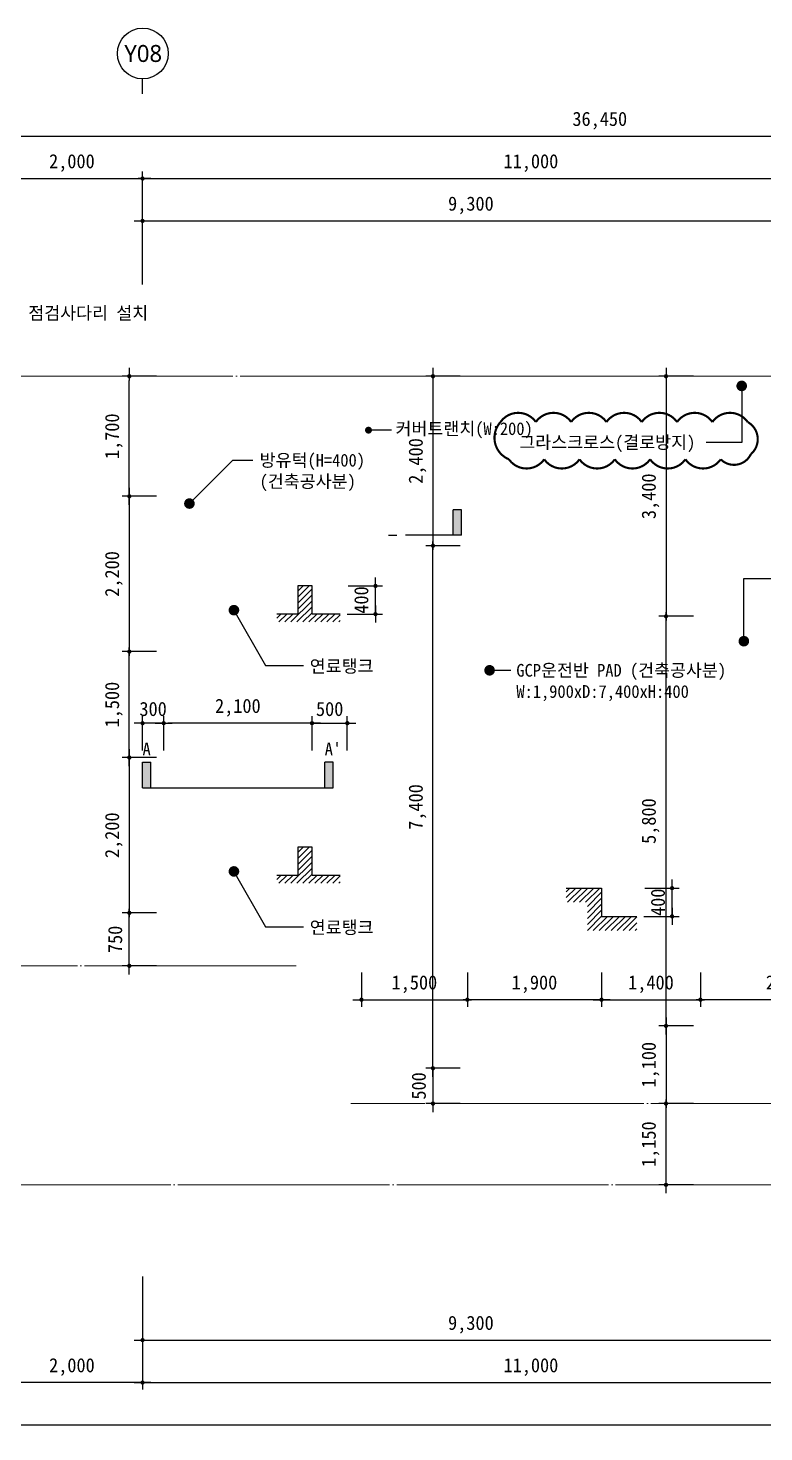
# Model space of a CAD drawing. Header units: inches. Extents: x 2004 to 150234, y 6875187 to 6994525.
# Drawn here: x 66238 to 76659, y 6974645 to 6994525 of the extents above; entities that cross this region are included whole.
import ezdxf
from ezdxf.enums import TextEntityAlignment as Align

# ---------------------------------------------------------------- set-up
doc = ezdxf.new("R2010")
doc.units = ezdxf.units.IN
doc.header["$MEASUREMENT"] = 0
doc.linetypes.add('CEN', pattern=[62, 60, -1, 0, -1])
doc.layers.get('0').update_dxf_attribs({"linetype": 'CONTINUOUS'})
for name, color, linetype, lineweight in [('A-AXIS-BUBL', 7, 'CONTINUOUS', 25), ('A-AXIS-LINE', 1, 'CEN', 15), ('A-DIMS', 7, 'CONTINUOUS', 25), ('A-MKXS-LEAD', 7, 'CONTINUOUS', 25), ('A-MKXS-MAK1', 3, 'CONTINUOUS', 25), ('A-XXXX-HATC', 8, 'CONTINUOUS', 18), ('A-XXXX-SYMB', 7, 'CONTINUOUS', 25), ('A-XXXX-TXT2', 3, 'CONTINUOUS', 25), ('REV-202205', 20, 'CONTINUOUS', 25)]:
    doc.layers.add(name, color=color, linetype=linetype, lineweight=lineweight)
doc.styles.add('HY울릉도L', font='H2GTRE.TTF')
doc.styles.add('돋움체', font='')
doc.styles.add('맑은고딕', font='malgun.ttf')
doc.styles.get('돋움체').set_extended_font_data('DotumChe')
doc.dimstyles.new('CDIM', dxfattribs={"dimtxt": 2, "dimasz": 0.6, "dimexe": 1, "dimexo": 1, "dimgap": 1, "dimtad": 1, "dimdec": 0, "dimrnd": 0.5, "dimzin": 0, "dimdsep": 32, "dimlunit": 6, "dimtxsty": 'HY울릉도L', "dimblk1": '_CIDOT', "dimblk2": '_CIDOT', "dimsah": 1, "dimcen": 4.5, "dimclrd": 2, "dimclre": 2, "dimclrt": 7, "dimadec": 0, "dimazin": 0, "dimtfac": 1, "dimtdec": 0, "dimtix": 1, "dimtmove": 2, "dimatfit": 1, "dimldrblk": '_CIDOT', "dimfxl": 1, "dimtolj": 1, "dimtzin": 0, "dimlwd": -1, "dimarcsym": 0})

# ---------------------------------------------------------------- blocks, each defined once
blk = doc.blocks.new('_CIDOT')
at = {"color": 0, "linetype": 'ByBlock'}
blk.add_line((2, 0), (-1, 0), dxfattribs=at)
at = {"color": 0, "linetype": 'ByBlock', "const_width": 0.5}
blk.add_lwpolyline([(-0.25, 0, 1), (0.25, 0, 1)], format="xyb", close=True, dxfattribs=at)
blk = doc.blocks.new('*D34')
at = {"layer": 'A-DIMS', "lineweight": -2, "transparency": 16777216}
for p, q in [((56109, 6990895), (56109, 6993095)), ((92559, 6990895), (92559, 6993095))]:
    blk.add_line(p, q, dxfattribs=at)
at = {"layer": 'A-DIMS', "transparency": 16777216}
blk.add_line((56169, 6992995), (92499, 6992995), dxfattribs=at)
at = {"layer": 'A-DIMS', "transparency": 16777216, "xscale": 60, "yscale": 60, "zscale": 60, "rotation": 180}
blk.add_blockref('_CIDOT', (56109, 6992995), dxfattribs=at)
at = {"layer": 'A-DIMS', "transparency": 16777216, "xscale": 60, "yscale": 60, "zscale": 60}
blk.add_blockref('_CIDOT', (92559, 6992995), dxfattribs=at)
at = {"layer": 'A-DIMS', "color": 3, "transparency": 16777216, "insert": (74334, 6993214), "char_height": 200, "attachment_point": 5, "style": '돋움체'}
blk.add_mtext('\\A1;36,450', dxfattribs=at)
blk = doc.blocks.new('*D35')
at = {"layer": 'A-DIMS', "lineweight": -2, "transparency": 16777216}
for p, q in [((65859, 6990895), (65859, 6992495)), ((67859, 6990895), (67859, 6992495))]:
    blk.add_line(p, q, dxfattribs=at)
at = {"layer": 'A-DIMS', "transparency": 16777216}
blk.add_line((65919, 6992395), (67799, 6992395), dxfattribs=at)
at = {"layer": 'A-DIMS', "transparency": 16777216, "xscale": 60, "yscale": 60, "zscale": 60, "rotation": 180}
blk.add_blockref('_CIDOT', (65859, 6992395), dxfattribs=at)
at = {"layer": 'A-DIMS', "transparency": 16777216, "xscale": 60, "yscale": 60, "zscale": 60}
blk.add_blockref('_CIDOT', (67859, 6992395), dxfattribs=at)
at = {"layer": 'A-DIMS', "color": 3, "transparency": 16777216, "insert": (66859, 6992614), "char_height": 200, "attachment_point": 5, "style": '돋움체'}
blk.add_mtext('\\A1;2,000', dxfattribs=at)
blk = doc.blocks.new('*D29')
at = {"layer": 'A-DIMS', "lineweight": -2, "transparency": 16777216}
for p, q in [((67859, 6990895), (67859, 6991895)), ((77159, 6990895), (77159, 6991895))]:
    blk.add_line(p, q, dxfattribs=at)
at = {"layer": 'A-DIMS', "transparency": 16777216}
blk.add_line((67919, 6991795), (77099, 6991795), dxfattribs=at)
at = {"layer": 'A-DIMS', "transparency": 16777216, "xscale": 60, "yscale": 60, "zscale": 60, "rotation": 180}
blk.add_blockref('_CIDOT', (67859, 6991795), dxfattribs=at)
at = {"layer": 'A-DIMS', "transparency": 16777216, "xscale": 60, "yscale": 60, "zscale": 60}
blk.add_blockref('_CIDOT', (77159, 6991795), dxfattribs=at)
at = {"layer": 'A-DIMS', "color": 3, "transparency": 16777216, "insert": (72509, 6992014), "char_height": 200, "attachment_point": 5, "style": '돋움체'}
blk.add_mtext('\\A1;9,300', dxfattribs=at)
blk = doc.blocks.new('*D50')
at = {"layer": 'A-DIMS', "lineweight": -2, "transparency": 16777216}
for p, q in [((75659, 6986195), (75172, 6986195)), ((75659, 6980395), (75172, 6980395))]:
    blk.add_line(p, q, dxfattribs=at)
at = {"layer": 'A-DIMS', "transparency": 16777216}
blk.add_line((75272, 6980455), (75272, 6986135), dxfattribs=at)
at = {"layer": 'A-DIMS', "transparency": 16777216, "xscale": 60, "yscale": 60, "zscale": 60}
for p, rotation in [((75272, 6986195), 90), ((75272, 6980395), 270)]:
    blk.add_blockref('_CIDOT', p, dxfattribs=dict(at, rotation=rotation))
at = {"layer": 'A-DIMS', "color": 3, "transparency": 16777216, "insert": (75053, 6983295), "char_height": 200, "attachment_point": 5, "rotation": 90, "style": '돋움체'}
blk.add_mtext('\\A1;5,800', dxfattribs=at)
blk = doc.blocks.new('*D51')
at = {"layer": 'A-DIMS', "lineweight": -2, "transparency": 16777216}
for p, q in [((75659, 6989595), (75172, 6989595)), ((75659, 6986195), (75172, 6986195))]:
    blk.add_line(p, q, dxfattribs=at)
at = {"layer": 'A-DIMS', "transparency": 16777216}
blk.add_line((75272, 6989535), (75272, 6986255), dxfattribs=at)
at = {"layer": 'A-DIMS', "transparency": 16777216, "xscale": 60, "yscale": 60, "zscale": 60}
for p, rotation in [((75272, 6989595), 90), ((75272, 6986195), 270)]:
    blk.add_blockref('_CIDOT', p, dxfattribs=dict(at, rotation=rotation))
at = {"layer": 'A-DIMS', "color": 3, "transparency": 16777216, "insert": (75053, 6987895), "char_height": 200, "attachment_point": 5, "rotation": 90, "style": '돋움체'}
blk.add_mtext('\\A1;3,400', dxfattribs=at)
blk = doc.blocks.new('*D52')
at = {"layer": 'A-DIMS', "lineweight": -2, "transparency": 16777216}
for p, q in [((72359, 6987195), (71872, 6987195)), ((72359, 6979795), (71872, 6979795))]:
    blk.add_line(p, q, dxfattribs=at)
at = {"layer": 'A-DIMS', "transparency": 16777216}
blk.add_line((71972, 6979855), (71972, 6987135), dxfattribs=at)
at = {"layer": 'A-DIMS', "transparency": 16777216, "xscale": 60, "yscale": 60, "zscale": 60}
for p, rotation in [((71972, 6987195), 90), ((71972, 6979795), 270)]:
    blk.add_blockref('_CIDOT', p, dxfattribs=dict(at, rotation=rotation))
at = {"layer": 'A-DIMS', "color": 3, "transparency": 16777216, "insert": (71753, 6983495), "char_height": 200, "attachment_point": 5, "rotation": 90, "style": '돋움체'}
blk.add_mtext('\\A1;7,400', dxfattribs=at)
blk = doc.blocks.new('*D53')
at = {"layer": 'A-DIMS', "lineweight": -2, "transparency": 16777216}
for p, q in [((72359, 6989595), (71872, 6989595)), ((72359, 6987195), (71872, 6987195))]:
    blk.add_line(p, q, dxfattribs=at)
at = {"layer": 'A-DIMS', "transparency": 16777216}
blk.add_line((71972, 6989535), (71972, 6987255), dxfattribs=at)
at = {"layer": 'A-DIMS', "transparency": 16777216, "xscale": 60, "yscale": 60, "zscale": 60}
for p, rotation in [((71972, 6989595), 90), ((71972, 6987195), 270)]:
    blk.add_blockref('_CIDOT', p, dxfattribs=dict(at, rotation=rotation))
at = {"layer": 'A-DIMS', "color": 3, "transparency": 16777216, "insert": (71753, 6988395), "char_height": 200, "attachment_point": 5, "rotation": 90, "style": '돋움체'}
blk.add_mtext('\\A1;2,400', dxfattribs=at)
blk = doc.blocks.new('*D54')
at = {"layer": 'A-DIMS', "transparency": 16777216}
for p, q in [((71972, 6979855), (71972, 6979915)), ((71972, 6979795), (71972, 6979295)), ((71972, 6979235), (71972, 6979175))]:
    blk.add_line(p, q, dxfattribs=at)
at = {"layer": 'A-DIMS', "lineweight": -2, "transparency": 16777216}
for p, q in [((72359, 6979795), (71872, 6979795)), ((72359, 6979295), (71872, 6979295))]:
    blk.add_line(p, q, dxfattribs=at)
at = {"layer": 'A-DIMS', "transparency": 16777216, "xscale": 60, "yscale": 60, "zscale": 60}
for p, rotation in [((71972, 6979795), 270), ((71972, 6979295), 90)]:
    blk.add_blockref('_CIDOT', p, dxfattribs=dict(at, rotation=rotation))
at = {"layer": 'A-DIMS', "color": 3, "transparency": 16777216, "insert": (71772, 6979545), "char_height": 200, "attachment_point": 5, "rotation": 90, "style": '돋움체'}
blk.add_mtext('\\A1;500', dxfattribs=at)
blk = doc.blocks.new('*D55')
at = {"layer": 'A-DIMS', "lineweight": -2, "transparency": 16777216}
for p, q in [((75659, 6980395), (75172, 6980395)), ((75659, 6979295), (75172, 6979295))]:
    blk.add_line(p, q, dxfattribs=at)
at = {"layer": 'A-DIMS', "transparency": 16777216}
blk.add_line((75272, 6980335), (75272, 6979355), dxfattribs=at)
at = {"layer": 'A-DIMS', "transparency": 16777216, "xscale": 60, "yscale": 60, "zscale": 60}
for p, rotation in [((75272, 6980395), 90), ((75272, 6979295), 270)]:
    blk.add_blockref('_CIDOT', p, dxfattribs=dict(at, rotation=rotation))
at = {"layer": 'A-DIMS', "color": 3, "transparency": 16777216, "insert": (75053, 6979845), "char_height": 200, "attachment_point": 5, "rotation": 90, "style": '돋움체'}
blk.add_mtext('\\A1;1,100', dxfattribs=at)
blk = doc.blocks.new('*D65')
at = {"layer": 'A-DIMS', "lineweight": -2, "transparency": 16777216}
for p, q in [((75759, 6981152), (75759, 6980666)), ((78259, 6981152), (78259, 6980666))]:
    blk.add_line(p, q, dxfattribs=at)
at = {"layer": 'A-DIMS', "transparency": 16777216}
blk.add_line((78199, 6980766), (75819, 6980766), dxfattribs=at)
at = {"layer": 'A-DIMS', "transparency": 16777216, "xscale": 60, "yscale": 60, "zscale": 60, "rotation": 180}
blk.add_blockref('_CIDOT', (75759, 6980766), dxfattribs=at)
at = {"layer": 'A-DIMS', "transparency": 16777216, "xscale": 60, "yscale": 60, "zscale": 60}
blk.add_blockref('_CIDOT', (78259, 6980766), dxfattribs=at)
at = {"layer": 'A-DIMS', "color": 3, "transparency": 16777216, "insert": (77009, 6980985), "char_height": 200, "attachment_point": 5, "style": '돋움체'}
blk.add_mtext('\\A1;2,500', dxfattribs=at)
blk = doc.blocks.new('*D72')
at = {"layer": 'A-DIMS', "transparency": 16777216}
for p, q in [((70199, 6984682), (70139, 6984682)), ((70259, 6984682), (70759, 6984682)), ((70819, 6984682), (70879, 6984682))]:
    blk.add_line(p, q, dxfattribs=at)
at = {"layer": 'A-DIMS', "lineweight": -2, "transparency": 16777216}
for p, q in [((70259, 6984295), (70259, 6984782)), ((70759, 6984295), (70759, 6984782))]:
    blk.add_line(p, q, dxfattribs=at)
at = {"layer": 'A-DIMS', "transparency": 16777216, "xscale": 60, "yscale": 60, "zscale": 60}
blk.add_blockref('_CIDOT', (70259, 6984682), dxfattribs=at)
at = {"layer": 'A-DIMS', "transparency": 16777216, "xscale": 60, "yscale": 60, "zscale": 60, "rotation": 180}
blk.add_blockref('_CIDOT', (70759, 6984682), dxfattribs=at)
at = {"layer": 'A-DIMS', "color": 3, "transparency": 16777216, "insert": (70509, 6984882), "char_height": 200, "attachment_point": 5, "style": '돋움체'}
blk.add_mtext('\\A1;500', dxfattribs=at)
blk = doc.blocks.new('*D73')
at = {"layer": 'A-DIMS', "lineweight": -2, "transparency": 16777216}
for p, q in [((68159, 6984295), (68159, 6984782)), ((70259, 6984295), (70259, 6984782))]:
    blk.add_line(p, q, dxfattribs=at)
at = {"layer": 'A-DIMS', "transparency": 16777216}
blk.add_line((70199, 6984682), (68219, 6984682), dxfattribs=at)
at = {"layer": 'A-DIMS', "transparency": 16777216, "xscale": 60, "yscale": 60, "zscale": 60, "rotation": 180}
blk.add_blockref('_CIDOT', (68159, 6984682), dxfattribs=at)
at = {"layer": 'A-DIMS', "transparency": 16777216, "xscale": 60, "yscale": 60, "zscale": 60}
blk.add_blockref('_CIDOT', (70259, 6984682), dxfattribs=at)
at = {"layer": 'A-DIMS', "color": 3, "transparency": 16777216, "insert": (69209, 6984901), "char_height": 200, "attachment_point": 5, "style": '돋움체'}
blk.add_mtext('\\A1;2,100', dxfattribs=at)
blk = doc.blocks.new('*D74')
at = {"layer": 'A-DIMS', "transparency": 16777216}
for p, q in [((67799, 6984682), (67739, 6984682)), ((68159, 6984682), (67859, 6984682)), ((68219, 6984682), (68279, 6984682))]:
    blk.add_line(p, q, dxfattribs=at)
at = {"layer": 'A-DIMS', "lineweight": -2, "transparency": 16777216}
for p, q in [((67859, 6984295), (67859, 6984782)), ((68159, 6984295), (68159, 6984782))]:
    blk.add_line(p, q, dxfattribs=at)
at = {"layer": 'A-DIMS', "transparency": 16777216, "xscale": 60, "yscale": 60, "zscale": 60}
blk.add_blockref('_CIDOT', (67859, 6984682), dxfattribs=at)
at = {"layer": 'A-DIMS', "transparency": 16777216, "xscale": 60, "yscale": 60, "zscale": 60, "rotation": 180}
blk.add_blockref('_CIDOT', (68159, 6984682), dxfattribs=at)
at = {"layer": 'A-DIMS', "color": 3, "transparency": 16777216, "insert": (68009, 6984882), "char_height": 200, "attachment_point": 5, "style": '돋움체'}
blk.add_mtext('\\A1;300', dxfattribs=at)
blk = doc.blocks.new('*D75')
at = {"layer": 'A-DIMS', "lineweight": -2, "transparency": 16777216}
for p, q in [((65859, 6976845), (65859, 6974645)), ((92559, 6976845), (92559, 6974645))]:
    blk.add_line(p, q, dxfattribs=at)
at = {"layer": 'A-DIMS', "transparency": 16777216}
blk.add_line((65919, 6974745), (92499, 6974745), dxfattribs=at)
at = {"layer": 'A-DIMS', "transparency": 16777216, "xscale": 60, "yscale": 60, "zscale": 60, "rotation": 180}
blk.add_blockref('_CIDOT', (65859, 6974745), dxfattribs=at)
at = {"layer": 'A-DIMS', "transparency": 16777216, "xscale": 60, "yscale": 60, "zscale": 60}
blk.add_blockref('_CIDOT', (92559, 6974745), dxfattribs=at)
at = {"layer": 'A-DIMS', "color": 3, "transparency": 16777216, "insert": (79209, 6974964), "char_height": 200, "attachment_point": 5, "style": '돋움체'}
blk.add_mtext('\\A1;26,700', dxfattribs=at)
blk = doc.blocks.new('*D78')
at = {"layer": 'A-DIMS', "lineweight": -2, "transparency": 16777216}
for p, q in [((67859, 6976845), (67859, 6975245)), ((78859, 6976845), (78859, 6975245))]:
    blk.add_line(p, q, dxfattribs=at)
at = {"layer": 'A-DIMS', "transparency": 16777216}
blk.add_line((67919, 6975345), (78799, 6975345), dxfattribs=at)
at = {"layer": 'A-DIMS', "transparency": 16777216, "xscale": 60, "yscale": 60, "zscale": 60, "rotation": 180}
blk.add_blockref('_CIDOT', (67859, 6975345), dxfattribs=at)
at = {"layer": 'A-DIMS', "transparency": 16777216, "xscale": 60, "yscale": 60, "zscale": 60}
blk.add_blockref('_CIDOT', (78859, 6975345), dxfattribs=at)
at = {"layer": 'A-DIMS', "color": 3, "transparency": 16777216, "insert": (73359, 6975564), "char_height": 200, "attachment_point": 5, "style": '돋움체'}
blk.add_mtext('\\A1;11,000', dxfattribs=at)
blk = doc.blocks.new('*D79')
at = {"layer": 'A-DIMS', "lineweight": -2, "transparency": 16777216}
for p, q in [((67859, 6976845), (67859, 6975845)), ((77159, 6976845), (77159, 6975845))]:
    blk.add_line(p, q, dxfattribs=at)
at = {"layer": 'A-DIMS', "transparency": 16777216}
blk.add_line((67919, 6975945), (77099, 6975945), dxfattribs=at)
at = {"layer": 'A-DIMS', "transparency": 16777216, "xscale": 60, "yscale": 60, "zscale": 60, "rotation": 180}
blk.add_blockref('_CIDOT', (67859, 6975945), dxfattribs=at)
at = {"layer": 'A-DIMS', "transparency": 16777216, "xscale": 60, "yscale": 60, "zscale": 60}
blk.add_blockref('_CIDOT', (77159, 6975945), dxfattribs=at)
at = {"layer": 'A-DIMS', "color": 3, "transparency": 16777216, "insert": (72509, 6976164), "char_height": 200, "attachment_point": 5, "style": '돋움체'}
blk.add_mtext('\\A1;9,300', dxfattribs=at)
blk = doc.blocks.new('*D80')
at = {"layer": 'A-DIMS', "lineweight": -2, "transparency": 16777216}
for p, q in [((65859, 6976845), (65859, 6975245)), ((67859, 6976845), (67859, 6975245))]:
    blk.add_line(p, q, dxfattribs=at)
at = {"layer": 'A-DIMS', "transparency": 16777216}
blk.add_line((67799, 6975345), (65919, 6975345), dxfattribs=at)
at = {"layer": 'A-DIMS', "transparency": 16777216, "xscale": 60, "yscale": 60, "zscale": 60, "rotation": 180}
blk.add_blockref('_CIDOT', (65859, 6975345), dxfattribs=at)
at = {"layer": 'A-DIMS', "transparency": 16777216, "xscale": 60, "yscale": 60, "zscale": 60}
blk.add_blockref('_CIDOT', (67859, 6975345), dxfattribs=at)
at = {"layer": 'A-DIMS', "color": 3, "transparency": 16777216, "insert": (66859, 6975564), "char_height": 200, "attachment_point": 5, "style": '돋움체'}
blk.add_mtext('\\A1;2,000', dxfattribs=at)
blk = doc.blocks.new('*D87')
at = {"layer": 'A-DIMS', "lineweight": -2, "transparency": 16777216}
for p, q in [((68059, 6985695), (67572, 6985695)), ((68059, 6984195), (67572, 6984195))]:
    blk.add_line(p, q, dxfattribs=at)
at = {"layer": 'A-DIMS', "transparency": 16777216}
blk.add_line((67672, 6984255), (67672, 6985635), dxfattribs=at)
at = {"layer": 'A-DIMS', "transparency": 16777216, "xscale": 60, "yscale": 60, "zscale": 60}
for p, rotation in [((67672, 6985695), 90), ((67672, 6984195), 270)]:
    blk.add_blockref('_CIDOT', p, dxfattribs=dict(at, rotation=rotation))
at = {"layer": 'A-DIMS', "color": 3, "transparency": 16777216, "insert": (67453, 6984945), "char_height": 200, "attachment_point": 5, "rotation": 90, "style": '돋움체'}
blk.add_mtext('\\A1;1,500', dxfattribs=at)
blk = doc.blocks.new('*D88')
at = {"layer": 'A-DIMS', "lineweight": -2, "transparency": 16777216}
for p, q in [((68059, 6987895), (67572, 6987895)), ((68059, 6985695), (67572, 6985695))]:
    blk.add_line(p, q, dxfattribs=at)
at = {"layer": 'A-DIMS', "transparency": 16777216}
blk.add_line((67672, 6987835), (67672, 6985755), dxfattribs=at)
at = {"layer": 'A-DIMS', "transparency": 16777216, "xscale": 60, "yscale": 60, "zscale": 60}
for p, rotation in [((67672, 6987895), 90), ((67672, 6985695), 270)]:
    blk.add_blockref('_CIDOT', p, dxfattribs=dict(at, rotation=rotation))
at = {"layer": 'A-DIMS', "color": 3, "transparency": 16777216, "insert": (67453, 6986795), "char_height": 200, "attachment_point": 5, "rotation": 90, "style": '돋움체'}
blk.add_mtext('\\A1;2,200', dxfattribs=at)
blk = doc.blocks.new('*D89')
at = {"layer": 'A-DIMS', "lineweight": -2, "transparency": 16777216}
for p, q in [((68059, 6981995), (67572, 6981995)), ((68059, 6981245), (67572, 6981245))]:
    blk.add_line(p, q, dxfattribs=at)
at = {"layer": 'A-DIMS', "transparency": 16777216}
blk.add_line((67672, 6981305), (67672, 6981935), dxfattribs=at)
at = {"layer": 'A-DIMS', "transparency": 16777216, "xscale": 60, "yscale": 60, "zscale": 60}
for p, rotation in [((67672, 6981995), 90), ((67672, 6981245), 270)]:
    blk.add_blockref('_CIDOT', p, dxfattribs=dict(at, rotation=rotation))
at = {"layer": 'A-DIMS', "color": 3, "transparency": 16777216, "insert": (67472, 6981620), "char_height": 200, "attachment_point": 5, "rotation": 90, "style": '돋움체'}
blk.add_mtext('\\A1;750', dxfattribs=at)
blk = doc.blocks.new('*D90')
at = {"layer": 'A-DIMS', "lineweight": -2, "transparency": 16777216}
for p, q in [((68059, 6984195), (67572, 6984195)), ((68059, 6981995), (67572, 6981995))]:
    blk.add_line(p, q, dxfattribs=at)
at = {"layer": 'A-DIMS', "transparency": 16777216}
blk.add_line((67672, 6984135), (67672, 6982055), dxfattribs=at)
at = {"layer": 'A-DIMS', "transparency": 16777216, "xscale": 60, "yscale": 60, "zscale": 60}
for p, rotation in [((67672, 6984195), 90), ((67672, 6981995), 270)]:
    blk.add_blockref('_CIDOT', p, dxfattribs=dict(at, rotation=rotation))
at = {"layer": 'A-DIMS', "color": 3, "transparency": 16777216, "insert": (67453, 6983095), "char_height": 200, "attachment_point": 5, "rotation": 90, "style": '돋움체'}
blk.add_mtext('\\A1;2,200', dxfattribs=at)
blk = doc.blocks.new('*D91')
at = {"layer": 'A-DIMS', "lineweight": -2, "transparency": 16777216}
for p, q in [((68059, 6989595), (67572, 6989595)), ((68059, 6987895), (67572, 6987895))]:
    blk.add_line(p, q, dxfattribs=at)
at = {"layer": 'A-DIMS', "transparency": 16777216}
blk.add_line((67672, 6987955), (67672, 6989535), dxfattribs=at)
at = {"layer": 'A-DIMS', "transparency": 16777216, "xscale": 60, "yscale": 60, "zscale": 60}
for p, rotation in [((67672, 6989595), 90), ((67672, 6987895), 270)]:
    blk.add_blockref('_CIDOT', p, dxfattribs=dict(at, rotation=rotation))
at = {"layer": 'A-DIMS', "color": 3, "transparency": 16777216, "insert": (67453, 6988745), "char_height": 200, "attachment_point": 5, "rotation": 90, "style": '돋움체'}
blk.add_mtext('\\A1;1,700', dxfattribs=at)
blk = doc.blocks.new('*D109')
at = {"layer": 'A-DIMS', "transparency": 16777216}
for p, q in [((71158, 6986686), (71158, 6986746)), ((71158, 6986226), (71158, 6986626)), ((71158, 6986166), (71158, 6986106))]:
    blk.add_line(p, q, dxfattribs=at)
at = {"layer": 'A-DIMS', "lineweight": -2, "transparency": 16777216}
for p, q in [((70771, 6986626), (71258, 6986626)), ((70759, 6986226), (71258, 6986226))]:
    blk.add_line(p, q, dxfattribs=at)
at = {"layer": 'A-DIMS', "transparency": 16777216, "xscale": 60, "yscale": 60, "zscale": 60}
for p, rotation in [((71158, 6986626), 270), ((71158, 6986226), 90)]:
    blk.add_blockref('_CIDOT', p, dxfattribs=dict(at, rotation=rotation))
at = {"layer": 'A-DIMS', "color": 3, "transparency": 16777216, "insert": (70958, 6986426), "char_height": 200, "attachment_point": 5, "rotation": 90, "style": '돋움체'}
blk.add_mtext('\\A1;400', dxfattribs=at)
blk = doc.blocks.new('*D112')
at = {"layer": 'A-DIMS', "lineweight": -2, "transparency": 16777216}
for p, q in [((75659, 6979295), (75172, 6979295)), ((75659, 6978145), (75172, 6978145))]:
    blk.add_line(p, q, dxfattribs=at)
at = {"layer": 'A-DIMS', "transparency": 16777216}
blk.add_line((75272, 6978205), (75272, 6979235), dxfattribs=at)
at = {"layer": 'A-DIMS', "transparency": 16777216, "xscale": 60, "yscale": 60, "zscale": 60}
for p, rotation in [((75272, 6979295), 90), ((75272, 6978145), 270)]:
    blk.add_blockref('_CIDOT', p, dxfattribs=dict(at, rotation=rotation))
at = {"layer": 'A-DIMS', "color": 3, "transparency": 16777216, "insert": (75053, 6978720), "char_height": 200, "attachment_point": 5, "rotation": 90, "style": '돋움체'}
blk.add_mtext('\\A1;1,150', dxfattribs=at)
blk = doc.blocks.new('*D121')
at = {"layer": 'A-DIMS', "lineweight": -2, "transparency": 16777216}
for p, q in [((67859, 6990895), (67859, 6992495)), ((78859, 6990895), (78859, 6992495))]:
    blk.add_line(p, q, dxfattribs=at)
at = {"layer": 'A-DIMS', "transparency": 16777216}
blk.add_line((67919, 6992395), (78799, 6992395), dxfattribs=at)
at = {"layer": 'A-DIMS', "transparency": 16777216, "xscale": 60, "yscale": 60, "zscale": 60, "rotation": 180}
blk.add_blockref('_CIDOT', (67859, 6992395), dxfattribs=at)
at = {"layer": 'A-DIMS', "transparency": 16777216, "xscale": 60, "yscale": 60, "zscale": 60}
blk.add_blockref('_CIDOT', (78859, 6992395), dxfattribs=at)
at = {"layer": 'A-DIMS', "color": 3, "transparency": 16777216, "insert": (73359, 6992614), "char_height": 200, "attachment_point": 5, "style": '돋움체'}
blk.add_mtext('\\A1;11,000', dxfattribs=at)
blk = doc.blocks.new('*D276')
at = {"layer": 'A-DIMS', "lineweight": -2, "transparency": 16777216}
for p, q in [((74359, 6981152), (74359, 6980666)), ((75759, 6981152), (75759, 6980666))]:
    blk.add_line(p, q, dxfattribs=at)
at = {"layer": 'A-DIMS', "transparency": 16777216}
blk.add_line((74419, 6980766), (75699, 6980766), dxfattribs=at)
at = {"layer": 'A-DIMS', "transparency": 16777216, "xscale": 60, "yscale": 60, "zscale": 60, "rotation": 180}
blk.add_blockref('_CIDOT', (74359, 6980766), dxfattribs=at)
at = {"layer": 'A-DIMS', "transparency": 16777216, "xscale": 60, "yscale": 60, "zscale": 60}
blk.add_blockref('_CIDOT', (75759, 6980766), dxfattribs=at)
at = {"layer": 'A-DIMS', "color": 3, "transparency": 16777216, "insert": (75059, 6980985), "char_height": 200, "attachment_point": 5, "style": '돋움체'}
blk.add_mtext('\\A1;1,400', dxfattribs=at)
blk = doc.blocks.new('*D277')
at = {"layer": 'A-DIMS', "lineweight": -2, "transparency": 16777216}
for p, q in [((72459, 6981152), (72459, 6980666)), ((74359, 6981152), (74359, 6980666))]:
    blk.add_line(p, q, dxfattribs=at)
at = {"layer": 'A-DIMS', "transparency": 16777216}
blk.add_line((74299, 6980766), (72519, 6980766), dxfattribs=at)
at = {"layer": 'A-DIMS', "transparency": 16777216, "xscale": 60, "yscale": 60, "zscale": 60, "rotation": 180}
blk.add_blockref('_CIDOT', (72459, 6980766), dxfattribs=at)
at = {"layer": 'A-DIMS', "transparency": 16777216, "xscale": 60, "yscale": 60, "zscale": 60}
blk.add_blockref('_CIDOT', (74359, 6980766), dxfattribs=at)
at = {"layer": 'A-DIMS', "color": 3, "transparency": 16777216, "insert": (73409, 6980985), "char_height": 200, "attachment_point": 5, "style": '돋움체'}
blk.add_mtext('\\A1;1,900', dxfattribs=at)
blk = doc.blocks.new('*D278')
at = {"layer": 'A-DIMS', "lineweight": -2, "transparency": 16777216}
for p, q in [((70959, 6981152), (70959, 6980666)), ((72459, 6981152), (72459, 6980666))]:
    blk.add_line(p, q, dxfattribs=at)
at = {"layer": 'A-DIMS', "transparency": 16777216}
blk.add_line((71019, 6980766), (72399, 6980766), dxfattribs=at)
at = {"layer": 'A-DIMS', "transparency": 16777216, "xscale": 60, "yscale": 60, "zscale": 60, "rotation": 180}
blk.add_blockref('_CIDOT', (70959, 6980766), dxfattribs=at)
at = {"layer": 'A-DIMS', "transparency": 16777216, "xscale": 60, "yscale": 60, "zscale": 60}
blk.add_blockref('_CIDOT', (72459, 6980766), dxfattribs=at)
at = {"layer": 'A-DIMS', "color": 3, "transparency": 16777216, "insert": (71709, 6980985), "char_height": 200, "attachment_point": 5, "style": '돋움체'}
blk.add_mtext('\\A1;1,500', dxfattribs=at)
blk = doc.blocks.new('*D301')
at = {"layer": 'A-DIMS', "transparency": 16777216}
for p, q in [((75358, 6982406), (75358, 6982466)), ((75358, 6981946), (75358, 6982346)), ((75358, 6981886), (75358, 6981826))]:
    blk.add_line(p, q, dxfattribs=at)
at = {"layer": 'A-DIMS', "lineweight": -2, "transparency": 16777216}
for p, q in [((74971, 6982346), (75458, 6982346)), ((74959, 6981946), (75458, 6981946))]:
    blk.add_line(p, q, dxfattribs=at)
at = {"layer": 'A-DIMS', "transparency": 16777216, "xscale": 60, "yscale": 60, "zscale": 60}
for p, rotation in [((75358, 6982346), 270), ((75358, 6981946), 90)]:
    blk.add_blockref('_CIDOT', p, dxfattribs=dict(at, rotation=rotation))
at = {"layer": 'A-DIMS', "color": 3, "transparency": 16777216, "insert": (75158, 6982146), "char_height": 200, "attachment_point": 5, "rotation": 90, "style": '돋움체'}
blk.add_mtext('\\A1;400', dxfattribs=at)

msp = doc.modelspace()

# ---------------------------------------------------------------- hatches: boundary and pattern name
at = {"layer": 'A-MKXS-MAK1'}
for points in [[(72256.7, 6987705.3), (72376.7, 6987705.3), (72376.7, 6987345.3), (72256.7, 6987345.3)], [(67979, 6984127.9), (67859, 6984127.9), (67859, 6983767.9), (67979, 6983767.9)], [(70439, 6984127.9), (70559, 6984127.9), (70559, 6983767.9), (70439, 6983767.9)]]:
    msp.add_hatch(color=256, dxfattribs=at).paths.add_polyline_path(points)
at = {"layer": 'A-XXXX-HATC'}
h = msp.add_hatch(dxfattribs=at)
h.set_pattern_fill('BRICK', color=256, scale=60.000001, style=0)
h.set_pattern_definition([(45, (-39704.41, 6905892.98), (-42.426407, 42.426407), [])])
h.paths.add_polyline_path([(69759, 6986225.8), (69759, 6986114.7), (70659, 6986114.7), (70659, 6986225.8), (70259, 6986225.8), (70259, 6986625.8), (70059, 6986625.8), (70059, 6986225.8)])
h = msp.add_hatch(dxfattribs=at)
h.set_pattern_fill('BRICK', color=256, scale=60.000001, style=0)
h.set_pattern_definition([(45, (-39704.41, 6902192.98), (-42.426407, 42.426407), [])])
h.paths.add_polyline_path([(69759, 6982525.8), (69759, 6982414.7), (70659, 6982414.7), (70659, 6982525.8), (70259, 6982525.8), (70259, 6982925.8), (70059, 6982925.8), (70059, 6982525.8)])
h = msp.add_hatch(dxfattribs=at)
h.set_pattern_fill('BRICK', color=256, scale=60.000001, style=0)
h.set_pattern_definition([(45, (-35504.41, 6901613.3), (-42.426407, 42.426407), [])])
h.paths.add_polyline_path([(74159, 6982146.1), (74159, 6981746.1), (74859, 6981746.1), (74859, 6981946.1), (74359, 6981946.1), (74359, 6982346.1), (73858.2, 6982346.1), (73858.7, 6982146.1)])

# ---------------------------------------------------------------- linework, layer by layer
msp.add_lwpolyline([(71384.7, 6988831.2), (71059, 6988831.2)])
at = {"layer": 'A-AXIS-BUBL', "ltscale": 0.2}
msp.add_line((67859, 6993595.3), (67859, 6993805.3), dxfattribs=at)
msp.add_circle((67862.5, 6994165.3), 360, dxfattribs=at)
at = {"layer": 'A-AXIS-LINE', "ltscale": 50}
for p, q in [((75340.3, 6989595.3), (55459, 6989595.3)), ((93059, 6989595.3), (70675.4, 6989595.3)), ((70036, 6981245.3), (55461.7, 6981245.3)), ((90459, 6979295.3), (70808.2, 6979295.3)), ((93059, 6978145.3), (55459, 6978145.3))]:
    msp.add_line(p, q, dxfattribs=at)
at = {"layer": 'A-MKXS-LEAD'}
for p, q in [((76344, 6989457.9), (76344, 6988655.3)), ((76344, 6988655.3), (75841.1, 6988655.3)), ((68523, 6987792), (69136.3, 6988405.3)), ((69136.3, 6988405.3), (69422.6, 6988405.3)), ((76374.4, 6986731.7), (76877.3, 6986731.7)), ((76374.4, 6985842.7), (76374.4, 6986731.7)), ((69153.4, 6986282.4), (69602.6, 6985497)), ((69602.6, 6985497), (70138.1, 6985497)), ((72773.9, 6985430.6), (73073.9, 6985430.6)), ((69153.4, 6982582.4), (69602.6, 6981797)), ((69602.6, 6981797), (70138.1, 6981797))]:
    msp.add_line(p, q, dxfattribs=at)
for points, const_width in [([(76381.5, 6989457.9, -1), (76306.5, 6989457.9, -1)], 75), ([(71034.1, 6988828.7, -1), (71083.9, 6988833.7, -1)], 48), ([(68485.5, 6987792, -1), (68560.5, 6987792, -1)], 75), ([(69115.9, 6986282.4, -1), (69190.9, 6986282.4, -1)], 75), ([(76336.9, 6985842.7, -1), (76411.9, 6985842.7, -1)], 75), ([(72773.9, 6985393.1, -1), (72773.9, 6985468.1, -1)], 75), ([(69115.9, 6982582.4, -1), (69190.9, 6982582.4, -1)], 75)]:
    msp.add_lwpolyline(points, format="xyb", close=True, dxfattribs=dict(at, const_width=const_width))
at = {"layer": 'A-MKXS-MAK1'}
for p, q in [((72376.7, 6987705.3), (72256.7, 6987705.3)), ((72256.7, 6987345.3), (72256.7, 6987705.3)), ((72376.7, 6987345.3), (72376.7, 6987705.3)), ((71341.1, 6987345.3), (71461.1, 6987345.3)), ((72376.7, 6987345.3), (71581.1, 6987345.3)), ((67859, 6984127.9), (67979, 6984127.9)), ((67859, 6983767.9), (67859, 6984127.9)), ((67979, 6983767.9), (67979, 6984127.9)), ((70559, 6984127.9), (70439, 6984127.9)), ((70439, 6983767.9), (70439, 6984127.9)), ((70559, 6983767.9), (70559, 6984127.9)), ((67859, 6983767.9), (70559, 6983767.9))]:
    msp.add_line(p, q, dxfattribs=at)
at = {"layer": 'A-XXXX-SYMB'}
for points in [[(70659, 6986225.8), (70259, 6986225.8), (70259, 6986625.8), (70059, 6986625.8), (70059, 6986225.8), (69759, 6986225.8)], [(70659, 6982525.8), (70259, 6982525.8), (70259, 6982925.8), (70059, 6982925.8), (70059, 6982525.8), (69759, 6982525.8)], [(73859, 6982346.1), (74359, 6982346.1), (74359, 6981946.1), (74859, 6981946.1)]]:
    msp.add_lwpolyline(points, dxfattribs=at)
at = {"layer": 'REV-202205', "const_width": 30}
msp.add_lwpolyline([(72928.8, 6988946.6, -0.5205671), (73428.8, 6988946.6, -0.5205671), (73928.8, 6988946.6, -0.5205671), (74428.8, 6988946.6, -0.5205671), (74928.8, 6988946.6, -0.5205671), (75428.8, 6988946.6, -0.5205671), (75928.8, 6988946.6, -0.5205671), (76428.8, 6988946.6, -0.5205671), (76474, 6988491.8, -0.5205671), (76047.1, 6988418.7, -0.5205671), (75547.1, 6988418.7, -0.5205671), (75047.1, 6988418.7, -0.5205671), (74547.1, 6988418.7, -0.5205671), (74047.1, 6988418.7, -0.5205671), (73547.1, 6988418.7, -0.5205671), (73047.1, 6988418.7, -0.5205671)], format="xyb", close=True, dxfattribs=at)

# ---------------------------------------------------------------- texts
at = {"layer": 'A-XXXX-TXT2', "ltscale": 0.2, "style": '맑은고딕'}
msp.add_text('Y08', height=240, dxfattribs=at).set_placement((67869.2, 6994165.5), align=Align.MIDDLE_CENTER)
at = {"layer": 'A-XXXX-TXT2', "style": '돋움체'}
for s, p in [('점검사다리 설치', (66241.1, 6990489.9)), ('커버트랜치(W:200)', (71441.1, 6988852.6)), ('그라스크로스(결로방지)', (73195.2, 6988659.1)), ('방유턱(H=400)', (69517.2, 6988406)), ('(건축공사분)', (69517.2, 6988106)), ('GCP운전반 PAD (건축공사분)', (73152.8, 6985430.6)), ('W:1,900xD:7,400xH:400', (73152.8, 6985130.6)), ('A', (67859, 6984317.9)), ("A'", (70439, 6984317.9))]:
    msp.add_text(s, height=180, dxfattribs=at).set_placement(p, align=Align.MIDDLE_LEFT)
for p in [(70678.6, 6985489.4), (70678.6, 6981789.4)]:
    msp.add_text('연료탱크', height=180, dxfattribs=at).set_placement(p, align=Align.MIDDLE_CENTER)

# ---------------------------------------------------------------- dimensions: what is measured, and where the dimension line sits
at = {"layer": 'A-DIMS'}
for base, p1, p2, picture, middle in [((92559, 6992995.3), (56109, 6990795.3), (92559, 6990795.3), '*D34', (74334, 6993214.3)), ((67859, 6992395.3), (65859, 6990795.3), (67859, 6990795.3), '*D35', (66859, 6992614.3)), ((78859, 6992395.3), (67859, 6990795.3), (78859, 6990795.3), '*D121', (73359, 6992614.3)), ((77159, 6991795.3), (67859, 6990795.3), (77159, 6990795.3), '*D29', (72509, 6992014.3)), ((70759, 6984682), (70259, 6984195.3), (70759, 6984195.3), '*D72', (70509, 6984882.1)), ((72459, 6980765.8), (70959, 6981252.5), (72459, 6981252.5), '*D278', (71709, 6980984.8)), ((75759, 6980765.8), (74359, 6981252.5), (75759, 6981252.5), '*D276', (75059, 6980984.8)), ((92559, 6974745.3), (65859, 6976945.3), (92559, 6976945.3), '*D75', (79209, 6974964.3)), ((78859, 6975345.3), (67859, 6976945.3), (78859, 6976945.3), '*D78', (73359, 6975564.3)), ((77159, 6975945.3), (67859, 6976945.3), (77159, 6976945.3), '*D79', (72509, 6976164.3))]:
    dim = msp.add_linear_dim(base=base, p1=p1, p2=p2, dimstyle='CDIM', override={"dimscale": 100, "dimtxsty": '돋움체', "dimclrd": 256, "dimclre": 256, "dimclrt": 3}, dxfattribs=at)
    dim.commit()
    dim.dimension.update_dxf_attribs({"geometry": picture, "text_midpoint": middle})
for base, p1, p2, angle, picture, middle in [((67672.3, 6989595.3), (68159, 6987895.3), (68159, 6989595.3), 90, '*D91', (67453.3, 6988745.3)), ((71972.3, 6987195.3), (72459, 6989595.3), (72459, 6987195.3), 270, '*D53', (71753.3, 6988395.3)), ((75272.3, 6986195.3), (75759, 6989595.3), (75759, 6986195.3), 270, '*D51', (75053.3, 6987895.3)), ((67672.3, 6985695.3), (68159, 6987895.3), (68159, 6985695.3), 270, '*D88', (67453.3, 6986795.3)), ((71972.3, 6987195.3), (72459, 6979795.3), (72459, 6987195.3), 90, '*D52', (71753.3, 6983495.3)), ((71158, 6986625.8), (70659, 6986225.8), (70671.3, 6986625.8), 90, '*D109', (70957.9, 6986425.8)), ((75272.3, 6986195.3), (75759, 6980395.3), (75759, 6986195.3), 90, '*D50', (75053.3, 6983295.3)), ((67672.3, 6985695.3), (68159, 6984195.3), (68159, 6985695.3), 90, '*D87', (67453.3, 6984945.3)), ((67859, 6984682), (68159, 6984195.3), (67859, 6984195.3), 180, '*D74', (68009, 6984882.1)), ((68159, 6984682), (70259, 6984195.3), (68159, 6984195.3), 180, '*D73', (69209, 6984901)), ((67672.3, 6981995.3), (68159, 6984195.3), (68159, 6981995.3), 270, '*D90', (67453.3, 6983095.3)), ((75358, 6982346.1), (74859, 6981946.1), (74871.3, 6982346.1), 90, '*D301', (75157.9, 6982146.1)), ((67672.3, 6981995.3), (68159, 6981245.3), (68159, 6981995.3), 90, '*D89', (67472.2, 6981620.3)), ((72459, 6980765.8), (74359, 6981252.5), (72459, 6981252.5), 180, '*D277', (73409, 6980984.8)), ((75759, 6980765.8), (78259, 6981252.5), (75759, 6981252.5), 180, '*D65', (77009, 6980984.8)), ((75272.3, 6979295.3), (75759, 6980395.3), (75759, 6979295.3), 270, '*D55', (75053.3, 6979845.3)), ((71972.3, 6979295.3), (72459, 6979795.3), (72459, 6979295.3), 270, '*D54', (71772.2, 6979545.3)), ((75272.3, 6979295.3), (75759, 6978145.3), (75759, 6979295.3), 90, '*D112', (75053.3, 6978720.3)), ((65859, 6975345.3), (67859, 6976945.3), (65859, 6976945.3), 180, '*D80', (66859, 6975564.3))]:
    dim = msp.add_linear_dim(base=base, p1=p1, p2=p2, angle=angle, dimstyle='CDIM', override={"dimscale": 100, "dimtxsty": '돋움체', "dimclrd": 256, "dimclre": 256, "dimclrt": 3}, dxfattribs=at)
    dim.commit()
    dim.dimension.update_dxf_attribs({"geometry": picture, "text_midpoint": middle})

doc.saveas('drawing.dxf')
